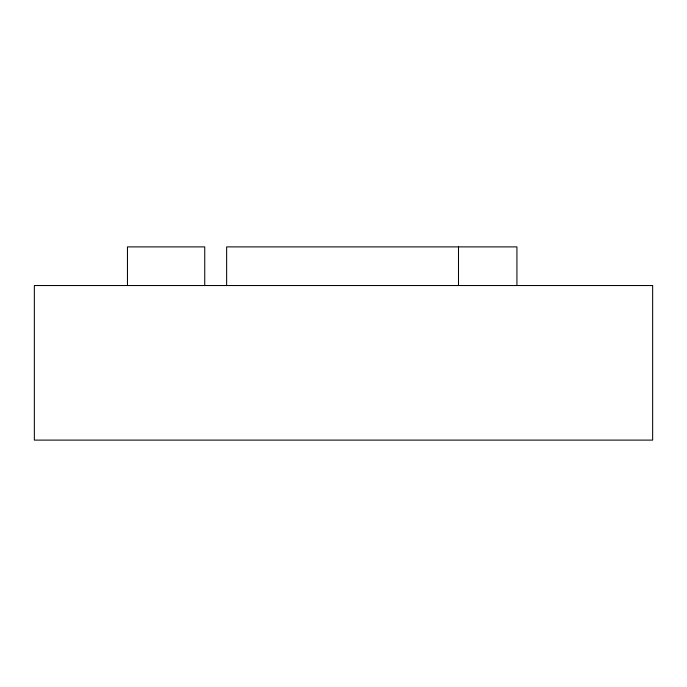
<?xml version="1.0" encoding="UTF-8"?>
<svg xmlns="http://www.w3.org/2000/svg" width="687" height="687" viewBox="0 0 687 687"><rect width="100%" height="100%" fill="white"/><g stroke="black" fill="none" stroke-linecap="round" stroke-linejoin="round"><path stroke-width="1.03" d="M516.933 285.534L516.933 246.891L226.633 246.891L226.633 285.534M458.495 246.891L458.495 285.534M204.743 285.534L204.743 246.891L127.456 246.891L127.456 285.534M652.65 285.534L34.35 285.534L34.35 440.109L652.65 440.109L652.65 285.534"/></g></svg>
